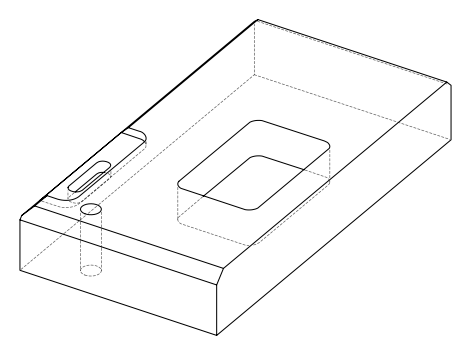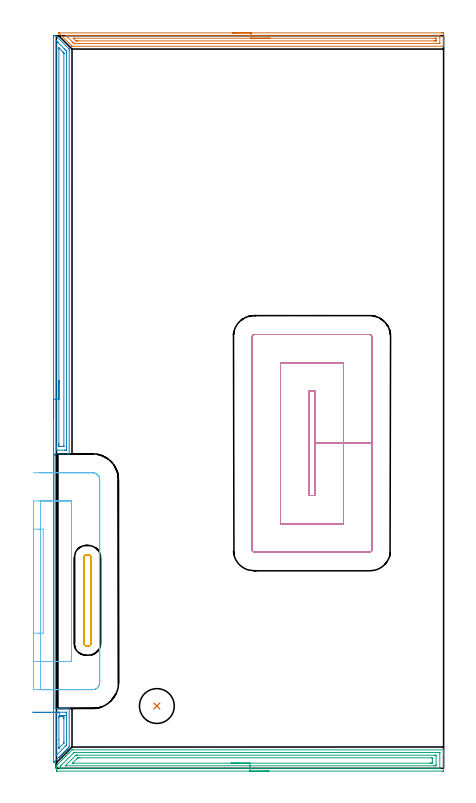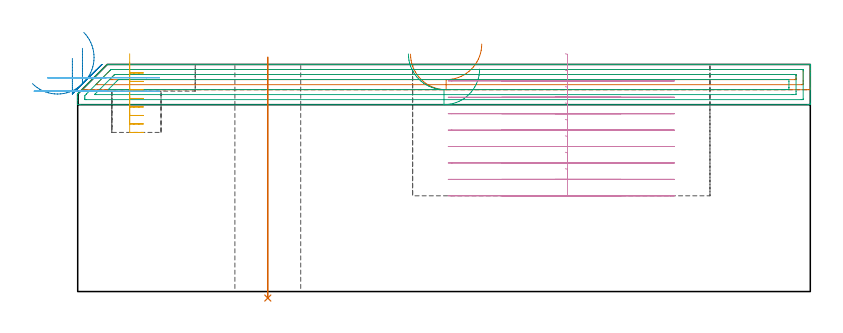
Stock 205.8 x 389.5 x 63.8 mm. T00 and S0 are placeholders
(PLAN: 7 operations, 4 tool changes, 37 min)
(1 AREA_MILL | FG_CHAMFER_SURFACE | UGT0205_001 | 5.02 min | 5187 mm3)
(2 AREA_MILL_1 | FG_CHAMFER_SURFACE_1 | UGT0205_001 | 7.42 min | 13258 mm3)
(3 AREA_MILL_2 | FG_CHAMFER_SURFACE_2 | UGT0205_001 | 6.77 min | 12870 mm3)
(4 MILL_RECTANGULAR_POCKET | POCKET_RECTANGULAR_STRAIGHT | UGT0201_094 | Follow Part, ap 5, ae 75% | 12.88 min | 414033 mm3)
(5 MILL_RECTANGULAR_POCKET_1 | POCKET_RECTANGULAR_STRAIGHT_1 | UGT0201_101 | Follow Part, ap 2.5, ae 75% | 2.33 min | 14780 mm3)
(6 MILL_SLOT | SLOT_PARTIAL_RECTANGULAR | UGT0201_094 | Follow Part, ap 5, ae 75% | 2.29 min | 22497 mm3)
(7 INDEXABLE_INSERT_DRILL_THROUGH_HOLE_FROM_SOLID | STEP1HOLE | NXT0302_008 | 0.27 min | 17084 mm3)
(TOOL UGT0205_001 | Chamfer Mill 20 x 3 x 45 deg. | D20 FL50 Z2)
(TOOL UGT0201_094 | End mill 20 mm | D20 FL38 Z4)
(TOOL UGT0201_101 | End Mill 10 mm | D10 FL12 Z2)
(TOOL NXT0302_008 | Index. Insert Drill 18.5mm [880-D1850L25-05] | D18.5 PA176 FL93 Z2)
(OP 1 AREA_MILL)
G17 G21 G94 G90
T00 M6
G54
G17 G0 G90 X93.5 Y390.9 S1061 M3
G43 Z73.8 H0
Z66.7
G94 G1 X93.538 Z65.828 F250.
X93.652 Z64.963
X93.841 Z64.112
X94.103 Z63.28
X94.437 Z62.474
X94.84 Z61.7
X95.308 Z60.964
X95.84 Z60.272
X96.429 Z59.629
X97.072 Z59.04
X97.764 Z58.508
X98.5 Z58.04
X99.274 Z57.637
X100.08 Z57.303
X100.912 Z57.041
X101.764 Z56.852
X102.628 Z56.738
X103.5 Z56.7
X204.732
X205.2 Y390.899 Z56.701
X205.662 Y390.895 Z56.703
X205.791 Y390.891 Z56.705
X205.8 Y390.438 Z57.159
Y386.909 Z60.685
Y386.332 Z61.265
Y386.027 Z61.569
Y385.45 Z62.146
Y385.144 Z62.45
Y384.12 Z63.479
X205.793 Y383.807 Z63.784
X205.792 Y383.802 Z63.788
X205.646 Y383.8 Z63.8
X8.491
X8.304 Y383.804 Z63.789
X8.293 Y383.809 Z63.784
X8.129 Y383.97 Z63.628
X8.074 Y384.026 Z63.574
X1.355 Y390.746 Z56.853
X1.229 Y390.879 Z56.72
X1.214 Y390.897 Z56.701
X1.355 Y390.9 Z56.7
X103.5
Y389.486 Z58.114
X203.415 Y389.485 Z58.115
X203.487
X203.784 Y389.479 Z58.121
X203.79 Y389.383 Z58.217
X203.797 Y389.178 Z58.422
X203.799 Y388.673 Z58.927
X203.8 Y388.293 Z59.307
X203.799 Y385.648 Z61.952
X203.792 Y385.266 Z62.334
X203.79 Y385.221 Z62.379
X203.773 Y385.219 Z62.381
X203.723 Y385.217 Z62.383
X203.621 Y385.215 Z62.385
X203.415 Y385.214 Z62.386
X9.829 Y385.215 Z62.385
X9.758
X9.353 Y385.221 Z62.379
X8.937 Y385.619 Z61.981
X8.525 Y386.027 Z61.573
X5.876 Y388.673 Z58.927
X5.369 Y389.182 Z58.418
X5.171 Y389.386 Z58.214
X5.084 Y389.478 Z58.122
X5.369 Y389.484 Z58.116
X5.44 Y389.485 Z58.115
X103.5 Y389.486 Z58.114
Y388.072 Z59.528
X201.348 Y388.071 Z59.529
X201.631 Y388.069 Z59.531
X201.725 Y388.066 Z59.534
X201.79 Y388.063 Z59.537
X201.794 Y387.958 Z59.642
X201.798 Y387.791 Z59.809
X201.8 Y387.624 Z59.976
Y386.909 Z60.691
X201.799 Y386.743 Z60.857
X201.795 Y386.686 Z60.914
X201.79 Y386.644 Z60.956
X201.784 Y386.635 Z60.965
X201.772 Y386.633 Z60.967
X201.631 Y386.631 Z60.969
X201.022 Y386.629 Z60.971
X200.739 Y386.628 Z60.972
X11.614 Y386.629 Z60.971
X11.004
X10.722 Y386.632 Z60.968
X10.439 Y386.636 Z60.964
X10.37 Y386.641 Z60.959
X10.33 Y386.677 Z60.923
X10.249 Y386.754 Z60.846
X10.091 Y386.909 Z60.691
X8.937 Y388.064 Z59.536
Y388.069 Z59.531
X9.546 Y388.071 Z59.529
X9.829 Y388.072 Z59.528
X103.5
X104.372 Z59.566
X105.236 Z59.68
X106.088 Z59.869
X106.92 Z60.131
X107.726 Z60.465
X108.5 Z60.868
X109.236 Z61.337
X109.928 Z61.868
X110.571 Z62.457
X111.16 Z63.101
X111.692 Z63.793
X112.16 Z64.528
X112.563 Z65.302
X112.897 Z66.108
X113.159 Z66.94
X113.348 Z67.792
X113.462 Z68.657
X113.5 Z69.528
G0 Z73.8
M5
M2
(OP 2 AREA_MILL_1)
G17 G21 G94 G90
T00 M6
G54
G17 G0 G90 X-1.5 Y186.198 S1061 M3
G43 Z73.8 H0
Z65.5
G94 G1 Y186.236 Z64.628 F250.
Y186.349 Z63.764
Y186.538 Z62.912
Y186.801 Z62.08
Y187.134 Z61.274
Y187.537 Z60.5
Y188.006 Z59.764
Y188.537 Z59.072
Y189.126 Z58.429
Y189.77 Z57.84
Y190.462 Z57.309
Y191.198 Z56.84
Y191.971 Z56.437
Y192.777 Z56.103
Y193.609 Z55.841
Y194.461 Z55.652
Y195.326 Z55.538
Y196.198 Z55.5
Y389.309
X-1.499 Y389.395 Z55.499
X-1.482 Y389.401 Z55.515
X-1.478 Z55.519
X-1.411 Y389.408 Z55.587
X-1.115 Y389.406 Z55.884
X-0.469 Y389.401 Z56.531
X-0.356 Y389.4 Z56.643
X-0.301 Y389.39 Z56.695
X-0.241 Y389.342 Z56.757
X6.677 Y382.424 Z63.674
X6.806 Y382.287 Z63.794
X6.8 Y381.647 Z63.8
Y167.157
X6.802 Y167.11 Z63.798
X6.771 Y167.1 Z63.768
X-0.7 Z56.3
Y166.929
X-0.698 Y166.714 Z56.298
X-0.7 Y166.594 Z56.3
X-0.699 Y166.475 Z56.295
X-0.7 Y166.36 Z56.3
Y31.8
X-0.496 Z56.504
X-0.382 Y31.799 Z56.618
X-0.374 Z56.621
X0.868 Y31.8 Z57.862
X1.704 Z58.704
X6.727 Y31.799 Z63.726
X6.795 Y31.79 Z63.794
X6.8 Y31.772 Z63.8
Y11.665
X6.796 Y11.305 Z63.79
X6.523 Y11.023 Z63.523
X6.214 Y10.713 Z63.211
X6.156 Y10.656 Z63.155
X5.974 Y10.474 Z62.973
X5.917 Y10.416 Z62.914
X5.86 Y10.36 Z62.859
X5.677 Y10.176 Z62.676
X5.62 Y10.119 Z62.617
X5.564 Y10.064 Z62.563
X5.379 Y9.878 Z62.378
X5.323 Y9.822 Z62.32
X5.268 Y9.768 Z62.267
X5.081 Y9.58 Z62.08
X5.026 Y9.525 Z62.023
X4.972 Y9.471 Z61.971
X4.783 Y9.282 Z61.782
X4.729 Y9.228 Z61.726
X4.676 Y9.175 Z61.675
X4.485 Y8.985 Z61.484
X4.432 Y8.931 Z61.429
X4.38 Y8.879 Z61.379
X4.187 Y8.687 Z61.186
X4.135 Y8.634 Z61.132
X4.083 Y8.583 Z61.082
X3.889 Y8.389 Z60.888
X3.838 Y8.337 Z60.835
X3.787 Y8.287 Z60.786
X3.591 Y8.091 Z60.59
X3.541 Y8.04 Z60.538
X3.491 Y7.991 Z60.49
X3.293 Y7.793 Z60.292
X3.244 Y7.743 Z60.241
X3.195 Y7.694 Z60.194
X2.996 Y7.495 Z59.995
X2.947 Y7.446 Z59.944
X2.899 Y7.398 Z59.898
X2.698 Y7.197 Z59.697
X2.65 Y7.149 Z59.647
X2.603 Y7.102 Z59.602
X2.4 Y6.899 Z59.399
X2.353 Y6.852 Z59.35
X2.306 Y6.806 Z59.305
X2.102 Y6.601 Z59.101
X2.056 Y6.555 Z59.053
X2.01 Y6.51 Z59.009
X1.804 Y6.304 Z58.803
X1.759 Y6.258 Z58.756
X1.714 Y6.214 Z58.713
X1.506 Y6.006 Z58.505
X1.462 Y5.961 Z58.459
X1.418 Y5.918 Z58.417
X1.208 Y5.708 Z58.207
X-0.914 Y3.585 Z56.083
X-1.024 Y3.476 Z55.976
X-1.163 Y3.337 Z55.837
X-1.36 Y3.139 Z55.638
X-1.476 Y3.027 Z55.521
X-1.494 Y3.017 Z55.503
X-1.499 Y3.027 Z55.499
X-1.5 Y3.231 Z55.5
Y196.198
X-0.086 Z56.914
X-0.085 Y386.231 Z56.915
X-0.084 Y386.356 Z56.916
X-0.079 Y386.607 Z56.921
X-0.075 Y386.716 Z56.925
X-0.063 Y386.706 Z56.937
X-0.023 Y386.67 Z56.977
X0.545 Y386.105 Z57.545
X0.868 Y385.782 Z57.868
X4.12 Y382.53 Z61.12
X4.432 Y382.218 Z61.432
X5.009 Y381.637 Z62.009
X5.323 Y381.315 Z62.323
X5.379 Y380.743 Z62.379
X5.382 Y380.684 Z62.382
X5.386 Y379.849 Z62.386
Y379.787
Y170.673
X5.382 Y169.842 Z62.382
X5.38 Y169.785 Z62.38
X5.323 Y169.11 Z62.323
X5.167 Y169.104 Z62.167
X4.432 Y169.1 Z61.432
X4.28 Z61.28
X0.715 Y169.101 Z57.715
X-0.023 Y169.11 Z56.977
X-0.08 Y169.842 Z56.92
X-0.083 Y169.901 Z56.917
X-0.086 Y170.735 Z56.914
Y170.798
Y196.198
X1.328 Z58.328
X1.329 Y382.772 Z58.329
Y382.811
X1.332 Y382.85 Z58.332
X1.334 Y382.853 Z58.334
X1.339 Y382.852 Z58.339
X1.376 Y382.82 Z58.376
X1.67 Y382.53 Z58.67
X1.759 Y382.442 Z58.759
X3.458 Y380.743 Z60.458
X3.541 Y380.659 Z60.541
X3.942 Y380.249 Z60.942
X3.964 Y380.225 Z60.964
X3.967 Y380.185 Z60.967
X3.97 Y380.108 Z60.97
X3.971 Y379.993 Z60.971
Y379.849
Y171.629
X3.969 Y171.2 Z60.969
X3.966 Y171.137 Z60.966
X3.963 Y171.11 Z60.963
X3.936 Y171.108 Z60.936
X3.805 Y171.104 Z60.805
X3.541 Y171.101 Z60.541
X3.177 Y171.1 Z60.177
X2.65 Z59.65
X2.286 Z59.286
X1.759 Y171.103 Z58.759
X1.388 Y171.107 Z58.388
X1.335 Y171.116 Z58.335
X1.333 Y171.162 Z58.333
X1.33 Y171.629 Z58.33
X1.329 Y172.06 Z58.329
Y172.523
X1.328 Y196.198 Z58.328
Y197.069 Z58.367
Y197.934 Z58.48
Y198.786 Z58.669
Y199.618 Z58.932
Y200.424 Z59.265
Y201.198 Z59.668
Y201.933 Z60.137
Y202.625 Z60.668
Y203.269 Z61.257
Y203.858 Z61.901
Y204.389 Z62.593
Y204.858 Z63.328
Y205.261 Z64.102
Y205.594 Z64.908
Y205.857 Z65.74
Y206.046 Z66.592
Y206.16 Z67.457
Y206.198 Z68.328
G0 Z73.8
X-12.722 Y29.792
Z58.42
G1 X-12.079 Z57.831
X-11.387 Y29.793 Z57.3
X-10.651 Z56.831
X-9.877 Y29.794 Z56.428
X-9.071 Z56.094
X-8.239 Y29.795 Z55.832
X-7.387 Z55.643
X-6.523 Y29.796 Z55.529
X-5.651 Z55.491
X-4.779 Z55.529
X-3.915 Y29.797 Z55.643
X-3.063 Z55.832
X-2.231 Y29.798 Z56.094
X-1.425 Z56.428
X-0.651 Y29.799 Z56.831
X0.085 Z57.3
X0.777 Y29.8 Z57.831
X1.42 Z58.42
X5.063 Z62.063
X5.323 Y29.797 Z62.323
X5.36 Y29.794 Z62.36
X5.377 Y29.791 Z62.377
X5.38 Y29.726 Z62.38
X5.385 Y29.601 Z62.385
Y29.538
Y12.559
Y12.498
X5.381 Y12.434 Z62.381
X5.374 Y12.335 Z62.374
X5.323 Y12.28 Z62.323
X5.019 Y11.97 Z62.019
X4.716 Y11.665 Z61.716
X0.112 Y7.062 Z57.112
X-0.023 Y6.929 Z56.977
X-0.07 Y6.887 Z56.93
X-0.078 Y6.881 Z56.922
X-0.081 Y6.926 Z56.919
X-0.084 Y7.009 Z56.916
X-0.086 Y7.26 Z56.914
X-0.085 Y29.601 Z56.915
X-0.084 Y29.664 Z56.916
X-0.079 Y29.781 Z56.921
X-0.023 Y29.79 Z56.977
X0.608 Y29.799 Z57.608
X1.42 Y29.8 Z58.42
X1.66 Y27.79 Z58.66
X1.714 Y27.796 Z58.714
X1.759 Y27.798 Z58.759
X2.601 Y27.8 Z59.601
X3.494 Y27.798 Z60.494
X3.541 Y27.794 Z60.541
X3.964 Y27.751 Z60.964
X3.968 Y27.323 Z60.968
X3.971 Y26.858 Z60.971
Y26.426
Y13.915
X3.969 Y13.453 Z60.969
X3.967 Y13.4 Z60.967
X3.965 Y13.377 Z60.965
X3.947 Y13.356 Z60.947
X3.881 Y13.284 Z60.881
X3.797 Y13.197 Z60.797
X1.373 Y10.772 Z58.373
X1.357 Y10.758 Z58.357
X1.347 Y10.752 Z58.347
X1.337 Y10.748 Z58.337
X1.334 Y10.756 Z58.334
X1.331 Y10.772 Z58.331
X1.33 Y10.813 Z58.33
X1.329 Y15.125 Z58.329
Y26.858
X1.331 Y27.286 Z58.331
X1.336 Y27.751 Z58.336
X1.66 Y27.79 Z58.66
X2.247 Y27.86 Z59.301
X2.777 Y27.923 Z59.991
X3.245 Y27.979 Z60.725
X3.648 Y28.027 Z61.497
X3.982 Y28.066 Z62.302
X4.245 Y28.098 Z63.133
X4.436 Y28.121 Z63.984
X4.552 Y28.134 Z64.849
X4.593 Y28.139 Z65.72
X4.558 Y28.135 Z66.592
X4.448 Y28.122 Z67.457
X4.263 Y28.1 Z68.31
X4.006 Y28.069 Z69.143
X3.677 Y28.03 Z69.95
X3.28 Y27.983 Z70.725
X2.817 Y27.928 Z71.462
X2.292 Y27.865 Z72.156
X1.709 Y27.796 Z72.802
G0 Z73.8
M5
M2
(OP 3 AREA_MILL_2)
G17 G21 G94 G90
T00 M6
G54
G17 G0 G90 X112.9 Y-1.5 S1061 M3
G43 Z73.8 H0
Z62.5
G94 G1 X112.862 Z61.628 F250.
X112.748 Z60.764
X112.559 Z59.912
X112.297 Z59.08
X111.963 Z58.274
X111.56 Z57.5
X111.091 Z56.764
X110.56 Z56.072
X109.971 Z55.429
X109.328 Z54.84
X108.636 Z54.308
X107.9 Z53.84
X107.126 Z53.437
X106.32 Z53.103
X105.488 Z52.841
X104.636 Z52.652
X103.772 Z52.538
X102.9 Z52.5
X0.617
X0.367 Y-1.498 Z52.502
X0.003 Y-1.491 Z52.506
X0. Y-1.446 Z52.551
Y-0.235 Z53.761
Y0.435 Z54.435
Y0.85 Z54.849
X0.01 Y1.502 Z55.501
X0.024 Y1.519 Z55.518
X0.171 Y1.672 Z55.669
X0.309 Y1.811 Z55.807
X0.662 Y2.162 Z56.162
X0.896 Y2.396 Z56.395
X2.505 Y4.005 Z58.005
X2.649 Y4.15 Z58.147
X2.702 Y4.203 Z58.201
X3.337 Y4.837 Z58.837
X3.525 Y5.027 Z59.023
X4.168 Y5.668 Z59.668
X4.402 Y5.904 Z59.9
X4.999 Y6.499 Z60.499
X5.084 Y6.584 Z60.583
X5.279 Y6.781 Z60.777
X5.83 Y7.33 Z61.33
X5.977 Y7.478 Z61.476
X6.156 Y7.658 Z61.654
X6.662 Y8.162 Z62.162
X7.033 Y8.535 Z62.531
X8.023 Y9.524 Z63.519
X8.306 Y9.803 Z63.782
X8.657 Y9.8 Z63.8
X205.629
X205.79 Y9.798 Z63.788
X205.797 Y9.654 Z63.646
X205.8 Y9.503 Z63.503
Y9.205 Z63.204
Y8.535 Z62.529
Y7.323 Z61.32
Y6.781 Z60.775
Y-1.112 Z52.886
X205.797 Y-1.386 Z52.612
X205.79 Y-1.492 Z52.505
X205.681 Y-1.499 Z52.499
X205.183 Y-1.5 Z52.5
X102.9
Y-0.086 Z53.914
X2.404 Y-0.085 Z53.915
X2.251
X2.05 Y-0.08 Z53.92
X2.01 Y-0.078 Z53.922
X2.005 Y-0.049 Z53.951
X2.002 Y-0.018 Z53.982
X2. Y0.161 Z54.161
X2.003 Y0.642 Z54.642
X2.006 Y1.033 Z55.033
X2.404 Y1.454 Z55.454
X2.437 Y1.487 Z55.487
X9.075 Y8.125 Z62.125
X9.234 Y8.282 Z62.282
X9.294 Y8.338 Z62.338
X9.329 Y8.367 Z62.367
X9.367 Y8.379 Z62.379
X9.55 Y8.383 Z62.383
X9.703 Y8.385 Z62.385
X203.396
X203.549 Y8.384 Z62.384
X203.75 Y8.38 Z62.38
X203.79 Y8.378 Z62.378
X203.795 Y8.349 Z62.349
X203.798 Y8.318 Z62.318
X203.8 Y8.138 Z62.138
X203.799 Y0.114 Z54.114
X203.795 Y0.008 Z54.008
X203.79 Y-0.061 Z53.939
X203.782 Y-0.08 Z53.92
X203.766 Y-0.081 Z53.919
X203.396 Y-0.085 Z53.915
X203.244 Y-0.086 Z53.914
X102.9
Y1.328 Z55.328
X5.084 Y1.329 Z55.329
X4.89 Y1.33 Z55.33
X4.761 Y1.333 Z55.333
X4.75 Y1.334 Z55.334
X4.752 Y1.341 Z55.341
X4.788 Y1.384 Z55.384
X4.839 Y1.438 Z55.438
X4.918 Y1.519 Z55.519
X5. Y1.601 Z55.601
X10.18 Y6.781 Z60.781
X10.312 Y6.91 Z60.91
X10.36 Y6.952 Z60.952
X10.376 Y6.965 Z60.965
X10.396 Y6.967 Z60.967
X10.444 Y6.969 Z60.969
X11.143 Y6.971 Z60.971
X11.337
X200.716
X201.418 Y6.969 Z60.969
X201.609 Y6.966 Z60.966
X201.79 Y6.961 Z60.961
X201.795 Y6.781 Z60.781
X201.799 Y6.595 Z60.595
X201.8 Y2.209 Z56.209
X201.795 Y1.519 Z55.519
X201.793 Y1.339 Z55.339
X201.609 Y1.335 Z55.335
X200.909 Y1.329 Z55.329
X200.716
X102.9 Y1.328 Z55.328
Y2.743 Z56.743
X9.197
X8.735 Y2.745 Z56.745
X8.657 Y2.747 Z56.747
X8.625 Y2.75 Z56.75
X8.634 Y2.778 Z56.778
X8.639 Y2.786 Z56.786
X8.657 Y2.808 Z56.808
X10.876 Y5.027 Z59.027
X11.106 Y5.254 Z59.254
X11.337 Y5.478 Z59.478
X11.43 Y5.55 Z59.55
X11.514 Y5.553 Z59.553
X11.692 Y5.555 Z59.555
X12.23 Y5.557 Z59.557
X12.583
X199.283
X199.66 Y5.554 Z59.554
X199.728 Y5.551 Z59.551
X199.79 Y5.546 Z59.546
X199.8 Y5.027 Z59.027
Y3.296 Z57.296
X199.799 Y3.273 Z57.273
X199.79 Y2.846 Z56.846
X199.784 Y2.749 Z56.749
X199.65 Y2.747 Z56.747
X199.468 Y2.744 Z56.744
X198.93 Y2.743 Z56.743
X198.577
X102.9
X102.028 Z56.781
X101.163 Z56.895
X100.312 Z57.083
X99.48 Z57.346
X98.674 Z57.68
X97.9 Z58.082
X97.164 Z58.551
X96.472 Z59.082
X95.829 Z59.672
X95.24 Z60.315
X94.708 Z61.007
X94.24 Z61.743
X93.837 Z62.517
X93.503 Z63.323
X93.241 Z64.155
X93.052 Z65.006
X92.938 Z65.871
X92.9 Z66.743
G0 Z73.8
M5
M2
(OP 4 MILL_RECTANGULAR_POCKET)
G17 G21 G94 G90
T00 M6
G54
G17 G0 G90 X136.99 Y145. S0 M3
G43 Z73.8 H0
Z66.8
G94 G1 X137.6 Z66.636 F250.
Y172.8 Z59.187
Y200.6 F500.
X134.1
Y145.
X137.6
Y172.8
X152.6
Y215.6
X119.1
Y130.
X152.6
Y172.8
X167.6
Y229.6
G3 X166.6 Y230.6 R1.
G1 X105.1
G3 X104.1 Y229.6 R1.
G1 Y116.
G3 X105.1 Y115. R1.
G1 X166.6
G3 X167.6 Y116. R1.
G1 Y172.8
Y173.8
G0 X136.99 Y145. Z62.187
G1 X137.6 Z62.024 F250.
Y172.8 Z54.575
Y200.6 F500.
X134.1
Y145.
X137.6
Y172.8
X152.6
Y215.6
X119.1
Y130.
X152.6
Y172.8
X167.6
Y229.6
G3 X166.6 Y230.6 R1.
G1 X105.1
G3 X104.1 Y229.6 R1.
G1 Y116.
G3 X105.1 Y115. R1.
G1 X166.6
G3 X167.6 Y116. R1.
G1 Y172.8
Y173.8
G0 X136.99 Y145. Z57.575
G1 X137.6 Z57.411 F250.
Y172.8 Z49.962
Y200.6 F500.
X134.1
Y145.
X137.6
Y172.8
X152.6
Y215.6
X119.1
Y130.
X152.6
Y172.8
X167.6
Y229.6
G3 X166.6 Y230.6 R1.
G1 X105.1
G3 X104.1 Y229.6 R1.
G1 Y116.
G3 X105.1 Y115. R1.
G1 X166.6
G3 X167.6 Y116. R1.
G1 Y172.8
Y173.8
G0 X136.99 Y145. Z52.962
G1 X137.6 Z52.799 F250.
Y172.8 Z45.35
Y200.6 F500.
X134.1
Y145.
X137.6
Y172.8
X152.6
Y215.6
X119.1
Y130.
X152.6
Y172.8
X167.6
Y229.6
G3 X166.6 Y230.6 R1.
G1 X105.1
G3 X104.1 Y229.6 R1.
G1 Y116.
G3 X105.1 Y115. R1.
G1 X166.6
G3 X167.6 Y116. R1.
G1 Y172.8
Y173.8
G0 X136.99 Y145. Z48.35
G1 X137.6 Z48.186 F250.
Y172.8 Z40.737
Y200.6 F500.
X134.1
Y145.
X137.6
Y172.8
X152.6
Y215.6
X119.1
Y130.
X152.6
Y172.8
X167.6
Y229.6
G3 X166.6 Y230.6 R1.
G1 X105.1
G3 X104.1 Y229.6 R1.
G1 Y116.
G3 X105.1 Y115. R1.
G1 X166.6
G3 X167.6 Y116. R1.
G1 Y172.8
Y173.8
G0 X136.99 Y145. Z43.737
G1 X137.6 Z43.574 F250.
Y172.8 Z36.125
Y200.6 F500.
X134.1
Y145.
X137.6
Y172.8
X152.6
Y215.6
X119.1
Y130.
X152.6
Y172.8
X167.6
Y229.6
G3 X166.6 Y230.6 R1.
G1 X105.1
G3 X104.1 Y229.6 R1.
G1 Y116.
G3 X105.1 Y115. R1.
G1 X166.6
G3 X167.6 Y116. R1.
G1 Y172.8
Y173.8
G0 X136.99 Y145. Z39.125
G1 X137.6 Z38.961 F250.
Y172.8 Z31.512
Y200.6 F500.
X134.1
Y145.
X137.6
Y172.8
X152.6
Y215.6
X119.1
Y130.
X152.6
Y172.8
X167.6
Y229.6
G3 X166.6 Y230.6 R1.
G1 X105.1
G3 X104.1 Y229.6 R1.
G1 Y116.
G3 X105.1 Y115. R1.
G1 X166.6
G3 X167.6 Y116. R1.
G1 Y172.8
Y173.8
G0 X136.99 Y145. Z34.512
G1 X137.6 Z34.349 F250.
Y172.8 Z26.9
Y200.6 F500.
X134.1
Y145.
X137.6
Y172.8
X152.6
Y215.6
X119.1
Y130.
X152.6
Y172.8
X167.6
Y229.6
G3 X166.6 Y230.6 R1.
G1 X105.1
G3 X104.1 Y229.6 R1.
G1 Y116.
G3 X105.1 Y115. R1.
G1 X166.6
G3 X167.6 Y116. R1.
G1 Y172.8
Y173.8
G0 Z73.8
M5
M2
(OP 5 MILL_RECTANGULAR_POCKET_1)
G17 G21 G94 G90
T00 M6
G54
G17 G0 G90 X14.6 Y109.356 S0 M3
G43 Z73.8 H0
Z66.8
G94 G1 Y89.25 Z61.412 F250.
Y66.3 F500.
G3 X15.8 Y65.1 R1.2
G1 X17.2
G3 X18.4 Y66.3 R1.2
G1 Y112.2
G3 X17.2 Y113.4 R1.2
G1 X15.8
G3 X14.6 Y112.2 R1.2
G1 Y89.25
Y88.25
G0 Y109.356 Z64.412
G1 Y89.25 Z59.025 F250.
Y66.3 F500.
G3 X15.8 Y65.1 R1.2
G1 X17.2
G3 X18.4 Y66.3 R1.2
G1 Y112.2
G3 X17.2 Y113.4 R1.2
G1 X15.8
G3 X14.6 Y112.2 R1.2
G1 Y89.25
Y88.25
G0 Y109.356 Z62.025
G1 Y89.25 Z56.637 F250.
Y66.3 F500.
G3 X15.8 Y65.1 R1.2
G1 X17.2
G3 X18.4 Y66.3 R1.2
G1 Y112.2
G3 X17.2 Y113.4 R1.2
G1 X15.8
G3 X14.6 Y112.2 R1.2
G1 Y89.25
Y88.25
G0 Y109.356 Z59.637
G1 Y89.25 Z54.25 F250.
Y66.3 F500.
G3 X15.8 Y65.1 R1.2
G1 X17.2
G3 X18.4 Y66.3 R1.2
G1 Y112.2
G3 X17.2 Y113.4 R1.2
G1 X15.8
G3 X14.6 Y112.2 R1.2
G1 Y89.25
Y88.25
G0 Y109.356 Z57.25
G1 Y89.25 Z51.862 F250.
Y66.3 F500.
G3 X15.8 Y65.1 R1.2
G1 X17.2
G3 X18.4 Y66.3 R1.2
G1 Y112.2
G3 X17.2 Y113.4 R1.2
G1 X15.8
G3 X14.6 Y112.2 R1.2
G1 Y89.25
Y88.25
G0 Y109.356 Z54.862
G1 Y89.25 Z49.475 F250.
Y66.3 F500.
G3 X15.8 Y65.1 R1.2
G1 X17.2
G3 X18.4 Y66.3 R1.2
G1 Y112.2
G3 X17.2 Y113.4 R1.2
G1 X15.8
G3 X14.6 Y112.2 R1.2
G1 Y89.25
Y88.25
G0 Y109.356 Z52.475
G1 Y89.25 Z47.087 F250.
Y66.3 F500.
G3 X15.8 Y65.1 R1.2
G1 X17.2
G3 X18.4 Y66.3 R1.2
G1 Y112.2
G3 X17.2 Y113.4 R1.2
G1 X15.8
G3 X14.6 Y112.2 R1.2
G1 Y89.25
Y88.25
G0 Y109.356 Z50.087
G1 Y89.25 Z44.7 F250.
Y66.3 F500.
G3 X15.8 Y65.1 R1.2
G1 X17.2
G3 X18.4 Y66.3 R1.2
G1 Y112.2
G3 X17.2 Y113.4 R1.2
G1 X15.8
G3 X14.6 Y112.2 R1.2
G1 Y89.25
Y88.25
G0 Z73.8
M5
M2
(OP 6 MILL_SLOT)
G17 G21 G94 G90
T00 M6
G54
G17 G0 G90 X-8.45 Y56.8 S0 M3
G43 Z73.8 H0
Z60.05
G94 G1 X-5.45 F250.
X8. F500.
Y142.1
X-5.45
X-8.45 F250.
Y41.8 F500.
X-5.45 F250.
X19.3 F500.
G3 X23. Y45.5 R3.7
G1 Y153.4
G3 X19.3 Y157.1 R3.7
G1 X-5.45
X-8.45 F250.
G0 Z73.8
X-12.199 Y71.8
Z56.3
G1 X-9.199
X-7. F500.
Y127.1
X-9.199
X-12.199 F250.
Y56.8
X-9.199
X8. F500.
Y142.1
X-9.199
X-12.199 F250.
Y41.8
X-9.199
X19.3 F500.
G3 X23. Y45.5 R3.7
G1 Y153.4
G3 X19.3 Y157.1 R3.7
G1 X-9.199
X-12.199 F250.
G0 Z73.8
M5
M2
(OP 7 INDEXABLE_INSERT_DRILL_THROUGH_HOLE_FROM_SOLID)
G17 G21 G94 G90
T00 M6
G54
G17 G0 G90 X53.4 Y33.1 S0 M3
G43 Z73.8 H1
G94 G81 G98 Z-1.823 F250. R65.8
G80
M5
M2
